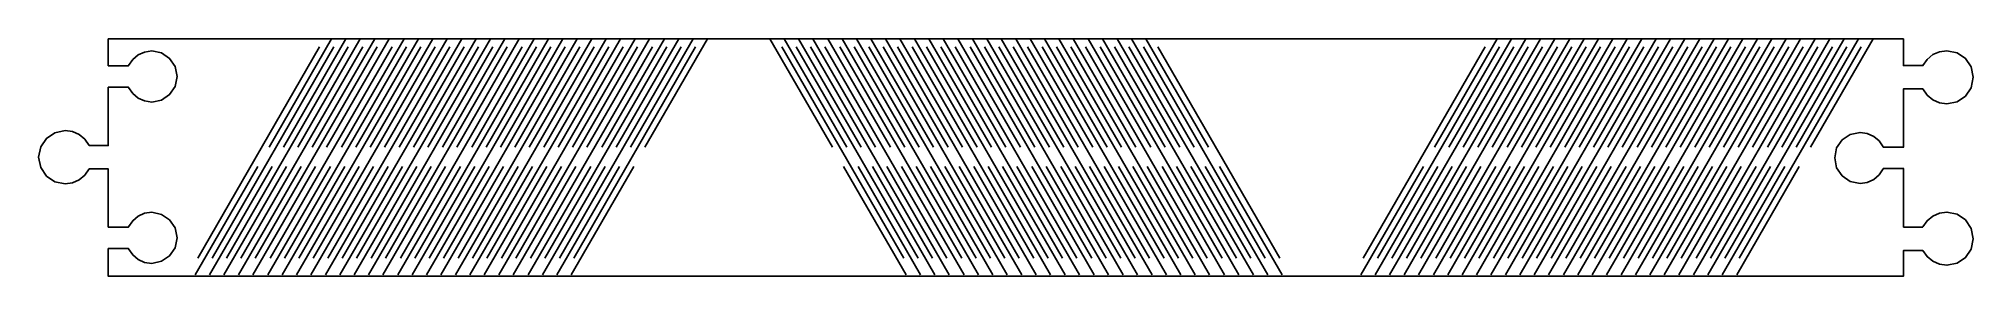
# Model space of a CAD drawing. Header units: millimetres. Extents: x 288 to 612, y 280 to 320.
import ezdxf

# ---------------------------------------------------------------- set-up
doc = ezdxf.new("R2010")
doc.units = ezdxf.units.MM
doc.layers.get('0').update_dxf_attribs({"linetype": 'CONTINUOUS', "true_color": 0xffffff})

msp = doc.modelspace()

# ---------------------------------------------------------------- linework, layer by layer
at = {"linetype": 'CONTINUOUS', "true_color": 0xffffff}
for points in [[(299.82, 311.75), (303.25, 311.75), (303.27, 311.7), (303.95, 310.7), (304.85, 309.92), (305.92, 309.45), (307.12, 309.27), (308.77, 309.6), (310.12, 310.52), (311.05, 311.87), (311.37, 313.55), (311.05, 315.2), (310.12, 316.55), (308.77, 317.47), (307.12, 317.8), (305.92, 317.62), (304.85, 317.15), (303.95, 316.37), (303.27, 315.37), (303.25, 315.32), (299.82, 315.32)], [(299.87, 315.32), (299.87, 319.82), (600.1, 319.82)], [(335.2, 318.47), (314.82, 283.17)], [(337.6, 318.47), (317.22, 283.17)], [(340, 318.47), (319.62, 283.17)], [(342.42, 318.47), (322.05, 283.17)], [(344.82, 318.47), (324.45, 283.17)], [(337.2, 319.85), (326.75, 301.72)], [(347.32, 318.47), (326.95, 283.17)], [(339.6, 319.85), (329.15, 301.72)], [(349.72, 318.47), (329.35, 283.17)], [(342, 319.85), (331.55, 301.72)], [(352.12, 318.47), (331.75, 283.17)], [(344.42, 319.85), (333.97, 301.72)], [(354.52, 318.47), (334.15, 283.17)], [(346.82, 319.85), (336.37, 301.72)], [(356.97, 318.47), (336.6, 283.17)], [(349.32, 319.85), (338.87, 301.72)], [(359.37, 318.47), (339, 283.17)], [(351.72, 319.85), (341.27, 301.72)], [(361.77, 318.47), (341.4, 283.17)], [(354.12, 319.85), (343.67, 301.72)], [(364.2, 318.47), (343.82, 283.17)], [(356.52, 319.85), (346.07, 301.72)], [(366.6, 318.47), (346.22, 283.17)], [(358.97, 319.85), (348.5, 301.72)], [(369.1, 318.47), (348.72, 283.17)], [(361.37, 319.85), (350.92, 301.72)], [(371.5, 318.47), (351.12, 283.17)], [(363.77, 319.85), (353.32, 301.72)], [(373.9, 318.47), (353.52, 283.17)], [(366.2, 319.85), (355.75, 301.72)], [(376.3, 318.47), (355.92, 283.17)], [(368.6, 319.85), (358.15, 301.72)], [(378.75, 318.47), (358.37, 283.17)], [(371.1, 319.85), (360.65, 301.72)], [(381.15, 318.47), (360.77, 283.17)], [(373.5, 319.85), (363.05, 301.72)], [(383.55, 318.47), (363.17, 283.17)], [(375.9, 319.85), (365.45, 301.72)], [(385.97, 318.47), (365.6, 283.17)], [(378.3, 319.85), (367.85, 301.72)], [(388.37, 318.47), (368, 283.17)], [(380.75, 319.85), (370.27, 301.72)], [(390.87, 318.47), (370.5, 283.17)], [(383.15, 319.85), (372.7, 301.72)], [(393.27, 318.47), (372.9, 283.17)], [(385.55, 319.85), (375.1, 301.72)], [(395.67, 318.47), (375.3, 283.17)], [(387.97, 319.85), (377.52, 301.72)], [(398.07, 318.47), (377.7, 283.17)], [(390.37, 319.85), (379.92, 301.72)], [(392.87, 319.85), (382.42, 301.72)], [(395.27, 319.85), (384.82, 301.72)], [(397.67, 319.85), (387.22, 301.72)], [(400.07, 319.85), (389.62, 301.72)], [(410.52, 319.85), (420.97, 301.72)], [(412.52, 318.47), (432.9, 283.17)], [(412.92, 319.85), (423.37, 301.72)], [(414.92, 318.47), (435.3, 283.17)], [(415.32, 319.85), (425.77, 301.72)], [(417.32, 318.47), (437.7, 283.17)], [(417.72, 319.85), (428.17, 301.72)], [(419.72, 318.47), (440.1, 283.17)], [(420.22, 319.85), (430.67, 301.72)], [(422.22, 318.47), (442.6, 283.17)], [(422.62, 319.85), (433.07, 301.72)], [(424.62, 318.47), (445, 283.17)], [(425.02, 319.85), (435.5, 301.72)], [(427.05, 318.47), (447.42, 283.17)], [(427.42, 319.85), (437.9, 301.72)], [(429.45, 318.47), (449.82, 283.17)], [(429.85, 319.85), (440.3, 301.72)], [(431.85, 318.47), (452.22, 283.17)], [(432.27, 319.85), (442.75, 301.72)], [(434.3, 318.47), (454.67, 283.17)], [(434.67, 319.85), (445.15, 301.72)], [(436.7, 318.47), (457.07, 283.17)], [(437.07, 319.85), (447.55, 301.72)], [(439.1, 318.47), (459.47, 283.17)], [(439.47, 319.85), (449.95, 301.72)], [(441.5, 318.47), (461.87, 283.17)], [(441.97, 319.85), (452.45, 301.72)], [(444, 318.47), (464.37, 283.17)], [(444.37, 319.85), (454.85, 301.72)], [(446.4, 318.47), (466.77, 283.17)], [(446.8, 319.85), (457.27, 301.72)], [(448.82, 318.47), (469.2, 283.17)], [(449.2, 319.85), (459.67, 301.72)], [(451.22, 318.47), (471.6, 283.17)], [(451.62, 319.85), (462.07, 301.72)], [(453.62, 318.47), (474, 283.17)], [(454.05, 319.85), (464.52, 301.72)], [(456.07, 318.47), (476.45, 283.17)], [(456.45, 319.85), (466.92, 301.72)], [(458.47, 318.47), (478.85, 283.17)], [(458.85, 319.85), (469.32, 301.72)], [(460.87, 318.47), (481.25, 283.17)], [(461.25, 319.85), (471.72, 301.72)], [(463.27, 318.47), (483.65, 283.17)], [(463.75, 319.85), (474.22, 301.72)], [(465.77, 318.47), (486.15, 283.17)], [(466.15, 319.85), (476.62, 301.72)], [(468.17, 318.47), (488.55, 283.17)], [(468.57, 319.85), (479.05, 301.72)], [(470.57, 318.47), (490.97, 283.17)], [(470.97, 319.85), (481.45, 301.72)], [(472.97, 318.47), (493.37, 283.17)], [(473.37, 319.85), (483.85, 301.72)], [(475.4, 318.47), (495.77, 283.17)], [(530.12, 318.47), (509.75, 283.17)], [(532.55, 318.47), (512.15, 283.17)], [(534.95, 318.47), (514.55, 283.17)], [(537.35, 318.47), (516.97, 283.17)], [(539.75, 318.47), (519.37, 283.17)], [(532.15, 319.85), (521.67, 301.72)], [(542.25, 318.47), (521.87, 283.17)], [(534.55, 319.85), (524.07, 301.72)], [(544.65, 318.47), (524.27, 283.17)], [(536.95, 319.85), (526.47, 301.72)], [(547.05, 318.47), (526.67, 283.17)], [(539.37, 319.85), (528.9, 301.72)], [(549.45, 318.47), (529.07, 283.17)], [(541.77, 319.85), (531.3, 301.72)], [(551.9, 318.47), (531.52, 283.17)], [(544.27, 319.85), (533.8, 301.72)], [(554.3, 318.47), (533.92, 283.17)], [(546.67, 319.85), (536.2, 301.72)], [(556.7, 318.47), (536.32, 283.17)], [(549.07, 319.85), (538.6, 301.72)], [(559.12, 318.47), (538.75, 283.17)], [(551.47, 319.85), (541, 301.72)], [(561.52, 318.47), (541.15, 283.17)], [(553.9, 319.85), (543.45, 301.72)], [(564.02, 318.47), (543.65, 283.17)], [(556.32, 319.85), (545.85, 301.72)], [(566.42, 318.47), (546.05, 283.17)], [(558.72, 319.85), (548.25, 301.72)], [(568.82, 318.47), (548.45, 283.17)], [(561.15, 319.85), (550.67, 301.72)], [(571.22, 318.47), (550.85, 283.17)], [(563.55, 319.85), (553.07, 301.72)], [(573.67, 318.47), (553.3, 283.17)], [(566.05, 319.85), (555.57, 301.72)], [(576.07, 318.47), (555.7, 283.17)], [(568.45, 319.85), (557.97, 301.72)], [(578.47, 318.47), (558.1, 283.17)], [(570.85, 319.85), (560.37, 301.72)], [(580.9, 318.47), (560.52, 283.17)], [(573.25, 319.85), (562.77, 301.72)], [(583.3, 318.47), (562.92, 283.17)], [(575.67, 319.85), (565.22, 301.72)], [(585.8, 318.47), (565.42, 283.17)], [(578.1, 319.85), (567.62, 301.72)], [(588.2, 318.47), (567.82, 283.17)], [(580.5, 319.85), (570.02, 301.72)], [(590.6, 318.47), (570.22, 283.17)], [(582.9, 319.85), (572.45, 301.72)], [(593, 318.47), (572.62, 283.17)], [(585.3, 319.85), (574.85, 301.72)], [(587.8, 319.85), (577.35, 301.72)], [(590.2, 319.85), (579.75, 301.72)], [(592.6, 319.85), (582.15, 301.72)], [(595, 319.85), (584.55, 301.72)], [(603.35, 311.45), (604.05, 310.42), (605, 309.65), (606.1, 309.15), (607.32, 308.97), (609.07, 309.32), (610.47, 310.27), (611.42, 311.67), (611.77, 313.42), (611.42, 315.15), (610.47, 316.55), (609.07, 317.5), (607.32, 317.85), (606.1, 317.67), (605, 317.2), (604.05, 316.4), (603.35, 315.37), (600.1, 315.37), (600.1, 319.82), (600.1, 315.37)], [(296.65, 302), (299.87, 302), (299.87, 311.75)], [(603.35, 311.47), (600.1, 311.47), (600.1, 301.72)], [(296.65, 302.03), (295.95, 303.05), (295, 303.83), (293.87, 304.33), (292.65, 304.5), (290.92, 304.15), (289.52, 303.2), (288.57, 301.78), (288.22, 300.05), (288.57, 298.33), (289.52, 296.9), (290.92, 295.95), (292.65, 295.6), (293.87, 295.78), (295, 296.28), (295.95, 297.05), (296.65, 298.08)], [(600.15, 301.72), (596.72, 301.72), (596.7, 301.78), (596.02, 302.78), (595.12, 303.53), (594.05, 304.03), (592.85, 304.2), (591.2, 303.85), (589.85, 302.95), (588.92, 301.6), (588.6, 299.93), (588.92, 298.28), (589.85, 296.93), (591.2, 296), (592.85, 295.68), (594.05, 295.83), (595.12, 296.33), (596.02, 297.1), (596.7, 298.1), (596.72, 298.15), (600.15, 298.15)], [(296.65, 298.1), (299.87, 298.1), (299.87, 288.37)], [(324.87, 298.48), (314.4, 280.38)], [(327.27, 298.48), (316.8, 280.38)], [(329.67, 298.48), (319.2, 280.38)], [(332.1, 298.48), (321.62, 280.38)], [(334.5, 298.48), (324.02, 280.38)], [(337, 298.48), (326.52, 280.38)], [(339.4, 298.48), (328.92, 280.38)], [(341.8, 298.48), (331.32, 280.38)], [(344.2, 298.48), (333.72, 280.38)], [(346.65, 298.48), (336.17, 280.38)], [(349.05, 298.48), (338.57, 280.38)], [(351.45, 298.48), (340.97, 280.38)], [(353.87, 298.48), (343.4, 280.38)], [(356.27, 298.48), (345.8, 280.38)], [(358.77, 298.48), (348.3, 280.38)], [(361.17, 298.48), (350.7, 280.38)], [(363.57, 298.48), (353.1, 280.38)], [(365.97, 298.48), (355.5, 280.38)], [(368.4, 298.48), (357.95, 280.38)], [(370.82, 298.48), (360.35, 280.38)], [(373.22, 298.48), (362.75, 280.38)], [(375.65, 298.48), (365.17, 280.38)], [(378.05, 298.48), (367.57, 280.38)], [(380.55, 298.48), (370.07, 280.38)], [(382.95, 298.48), (372.47, 280.38)], [(385.35, 298.48), (374.87, 280.38)], [(387.75, 298.48), (377.27, 280.38)], [(422.85, 298.48), (433.32, 280.38)], [(425.25, 298.48), (435.72, 280.38)], [(427.65, 298.48), (438.12, 280.38)], [(430.05, 298.48), (440.52, 280.38)], [(432.55, 298.48), (443.02, 280.38)], [(434.95, 298.48), (445.42, 280.38)], [(437.37, 298.48), (447.82, 280.38)], [(439.77, 298.48), (450.22, 280.38)], [(442.17, 298.48), (452.65, 280.38)], [(444.62, 298.48), (455.07, 280.38)], [(447.02, 298.48), (457.47, 280.38)], [(449.42, 298.48), (459.87, 280.38)], [(451.82, 298.48), (462.27, 280.38)], [(454.32, 298.48), (464.77, 280.38)], [(456.72, 298.48), (467.17, 280.38)], [(459.15, 298.48), (469.6, 280.38)], [(461.55, 298.48), (472, 280.38)], [(463.95, 298.48), (474.42, 280.38)], [(466.4, 298.48), (476.85, 280.38)], [(468.8, 298.48), (479.25, 280.38)], [(471.2, 298.48), (481.65, 280.38)], [(473.6, 298.48), (484.05, 280.38)], [(476.1, 298.48), (486.55, 280.38)], [(478.5, 298.48), (488.95, 280.38)], [(480.92, 298.48), (491.37, 280.38)], [(483.32, 298.48), (493.77, 280.38)], [(485.72, 298.48), (496.17, 280.38)], [(519.8, 298.48), (509.32, 280.38)], [(522.2, 298.48), (511.75, 280.38)], [(524.6, 298.48), (514.15, 280.38)], [(527.02, 298.48), (516.57, 280.38)], [(529.42, 298.48), (518.97, 280.38)], [(531.92, 298.48), (521.47, 280.38)], [(534.32, 298.48), (523.87, 280.38)], [(536.72, 298.48), (526.27, 280.38)], [(539.12, 298.48), (528.67, 280.38)], [(541.57, 298.48), (531.1, 280.38)], [(543.97, 298.48), (533.52, 280.38)], [(546.37, 298.48), (535.92, 280.38)], [(548.8, 298.48), (538.35, 280.38)], [(551.2, 298.48), (540.75, 280.38)], [(553.7, 298.48), (543.25, 280.38)], [(556.1, 298.48), (545.65, 280.38)], [(558.5, 298.48), (548.05, 280.38)], [(560.9, 298.48), (550.45, 280.38)], [(563.35, 298.48), (552.87, 280.38)], [(565.75, 298.48), (555.3, 280.38)], [(568.15, 298.48), (557.7, 280.38)], [(570.57, 298.48), (560.1, 280.38)], [(572.97, 298.48), (562.5, 280.38)], [(575.47, 298.48), (565, 280.38)], [(577.87, 298.48), (567.4, 280.38)], [(580.27, 298.48), (569.8, 280.38)], [(582.67, 298.48), (572.2, 280.38)], [(603.35, 288.37), (600.12, 288.37), (600.1, 298.15)], [(299.82, 284.77), (303.25, 284.77), (303.27, 284.72), (303.95, 283.72), (304.85, 282.97), (305.92, 282.47), (307.12, 282.3), (308.77, 282.65), (310.12, 283.55), (311.05, 284.92), (311.37, 286.57), (311.05, 288.22), (310.12, 289.57), (308.77, 290.5), (307.12, 290.85), (305.92, 290.67), (304.85, 290.17), (303.95, 289.42), (303.27, 288.42), (303.25, 288.37), (299.82, 288.37)], [(603.35, 288.4), (604.05, 289.42), (605, 290.2), (606.12, 290.7), (607.35, 290.88), (609.07, 290.53), (610.47, 289.57), (611.42, 288.15), (611.77, 286.43), (611.42, 284.7), (610.47, 283.28), (609.07, 282.33), (607.35, 281.98), (606.12, 282.15), (605, 282.65), (604.05, 283.43), (603.35, 284.45)], [(603.35, 284.47), (600.12, 284.47), (600.1, 280.15), (299.87, 280.15), (299.87, 284.77)]]:
    msp.add_lwpolyline(points, dxfattribs=at)

doc.saveas('drawing.dxf')
